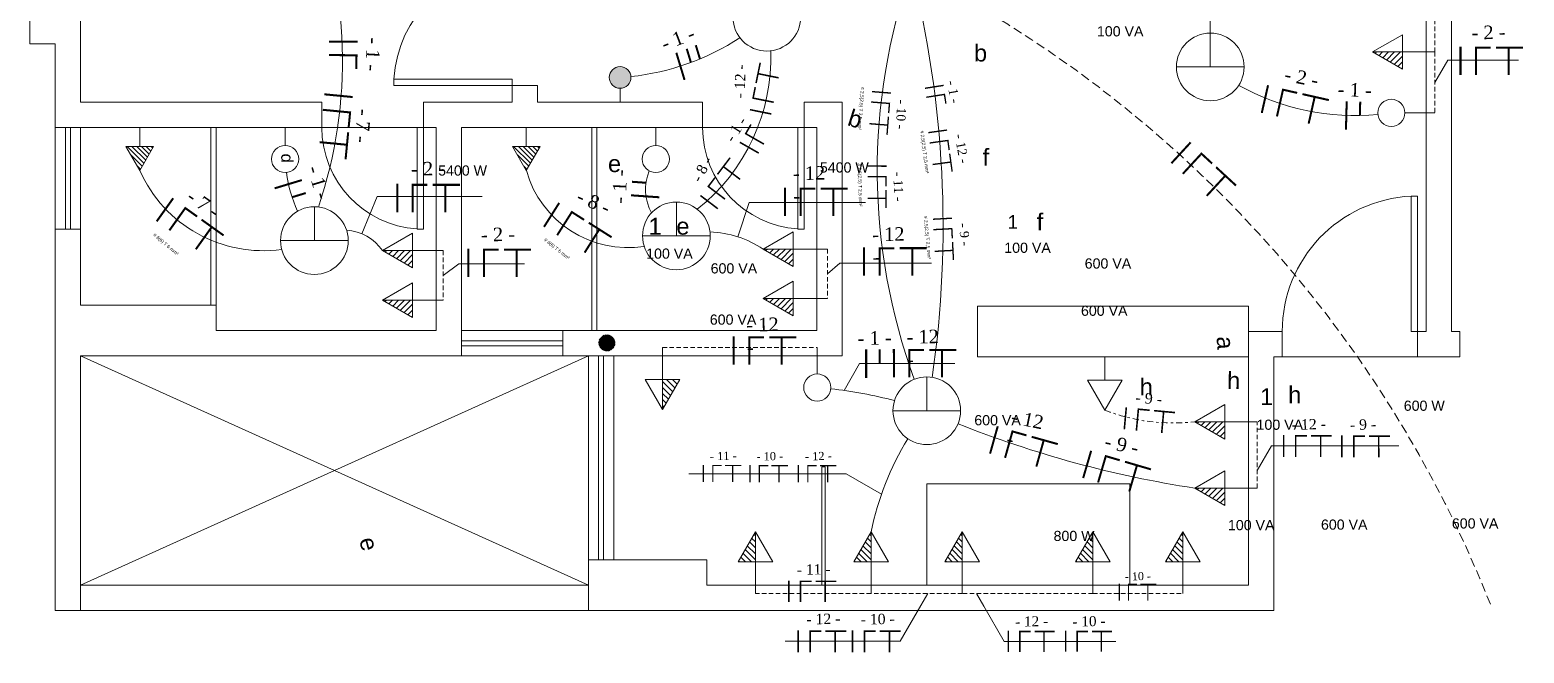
# Model space of a CAD drawing. Header units: millimetres. Extents: x 1661 to 4469, y 2272 to 4832.
# Drawn here: x 1756.8 to 1818.4, y 2415.2 to 2440.9 of the extents above; entities that cross this region are included whole.
import ezdxf

# ---------------------------------------------------------------- set-up
doc = ezdxf.new("R2010")
doc.units = ezdxf.units.MM
doc.header["$LTSCALE"] = 0.25
for name, pattern in [('DASHDOT', [1, 0.5, -0.25, 0, -0.25]), ('DASHED', [0.75, 0.5, -0.25]), ('DASHED2', [0.375, 0.25, -0.125])]:
    doc.linetypes.add(name, pattern=pattern)
for name, color, linetype in [('3PEÇAS', 7, 'Continuous'), ('_ALVENARIA', 143, 'Continuous'), ('_P01', 8, 'Continuous'), ('ALVENARIA', 143, 'Continuous'), ('BANCADA', 5, 'Continuous'), ('CIRCUITOS', 7, 'Continuous'), ('ESQUADRIAS', 4, 'Continuous'), ('NIVEL', 8, 'Continuous'), ('PEITORIL', 7, 'Continuous')]:
    doc.layers.add(name, color=color, linetype=linetype)
doc.styles.add('ROMANS', font='GOTHIC.TTF')
doc.styles.get("Standard").update_dxf_attribs({"font": 'arial.ttf'})

# ---------------------------------------------------------------- blocks, each defined once
blk = doc.blocks.new('FASNETER')
at = {"layer": 'CIRCUITOS', "const_width": 0.012}
for points in [[(0.006, 0.084), (0.006, -0.084)], [(0.092, 0.078), (0.184, 0.078)], [(0.098, 0.072), (0.098, -0.084)], [(0.216, 0.078), (0.376, 0.078)], [(0.29, 0.072), (0.29, -0.084)]]:
    blk.add_lwpolyline(points, dxfattribs=at)
at = {"layer": 'CIRCUITOS', "lineweight": 15, "style": 'ROMANS'}
for tag, p in [('C', (0.0187, 0.14)), ('B', (0.1975, -0.228))]:
    blk.add_attdef(tag, p, '', height=0.1, dxfattribs=at)

msp = doc.modelspace()

# ---------------------------------------------------------------- hatches: boundary and pattern name
at = {"lineweight": 0, "true_color": 0xffffff}
h = msp.add_hatch(color=7, dxfattribs=at)
h.dxf.hatch_style = 1
h.paths.add_polyline_path([(1780.703, 2438.937, 1), (1781.595, 2438.937, 1)])
h = msp.add_hatch(dxfattribs=at)
h.set_pattern_fill('ANSI31', scale=0.01)
h.paths.add_polyline_path([(1780.941, 2428.003, 1), (1780.265, 2428.003, 1)], flags=16)
h.paths.add_polyline_path([(1778.247, 2430.261), (1779.36, 2430.141), (1779.379, 2430.314), (1778.266, 2430.435)], flags=9)
h.paths.add_polyline_path([(1781.417, 2426.648), (1781.38, 2427.649), (1780.658, 2427.622), (1780.695, 2426.621)], flags=24)
h.paths.add_polyline_path([(1778.52, 2426.565), (1779.521, 2426.602), (1779.494, 2427.324), (1778.493, 2427.287)], flags=24)
h.paths.add_polyline_path([(1778.053, 2424.968), (1782.611, 2424.968), (1782.611, 2429.858), (1778.053, 2429.858)], flags=9)
h.paths.add_polyline_path([(1779.948, 2429.765), (1781.239, 2429.765), (1781.239, 2430.288), (1779.948, 2430.288)], flags=9)
h.paths.add_polyline_path([(1776.228, 2431.365), (1776.241, 2430.741), (1776.691, 2430.751), (1776.677, 2431.375)], flags=9)
h.paths.add_polyline_path([(1776.269, 2429.394), (1776.272, 2428.689), (1776.781, 2428.692), (1776.777, 2429.397)], flags=9)
h.paths.add_polyline_path([(1777.317, 2426.777), (1778.309, 2426.635), (1778.411, 2427.35), (1777.419, 2427.492)], flags=9)

# ---------------------------------------------------------------- linework, layer by layer
at = {"color": 6, "linetype": 'DASHED2', "lineweight": 0, "ltscale": 3}
for p, q in [((1814.709, 2439.986), (1814.709, 2454.099)), ((1814.709, 2439.986), (1814.709, 2437.478)), ((1773.858, 2431.803), (1773.858, 2429.764)), ((1789.698, 2431.866), (1789.698, 2429.827)), ((1782.894, 2427.819), (1789.27, 2427.819)), ((1807.39, 2422.021), (1807.39, 2424.755)), ((1791.485, 2417.674), (1786.72, 2417.674)), ((1795.245, 2417.674), (1791.485, 2417.674)), ((1800.624, 2417.674), (1795.245, 2417.674)), ((1800.624, 2417.674), (1804.329, 2417.674))]:
    msp.add_line(p, q, dxfattribs=at)
at = {"color": 6, "lineweight": 0}
msp.add_line((1805.46, 2450.649), (1805.46, 2440.765), dxfattribs=at)
at = {"lineweight": 0}
for p, q in [((1805.46, 2440.765), (1805.46, 2439.371)), ((1812.142, 2439.986), (1814.347, 2439.986)), ((1812.312, 2439.986), (1812.25, 2439.924)), ((1812.558, 2439.986), (1812.406, 2439.833)), ((1812.805, 2439.986), (1812.562, 2439.743)), ((1813.051, 2439.986), (1812.718, 2439.653)), ((1813.298, 2439.986), (1812.875, 2439.563)), ((1813.379, 2439.82), (1813.031, 2439.472)), ((1814.347, 2439.986), (1814.709, 2439.986)), ((1804.065, 2439.371), (1806.854, 2439.371)), ((1813.379, 2439.574), (1813.187, 2439.382)), ((1813.379, 2439.327), (1813.343, 2439.292)), ((1815.238, 2439.647), (1814.709, 2438.732)), ((1815.238, 2439.647), (1818.148, 2439.647)), ((1781.149, 2438.491), (1781.149, 2437.92)), ((1813.476, 2437.478), (1814.347, 2437.478)), ((1814.347, 2437.478), (1814.709, 2437.478)), ((1761.365, 2436.098), (1761.365, 2436.875)), ((1767.352, 2436.132), (1767.352, 2436.875)), ((1777.286, 2436.098), (1777.286, 2436.875)), ((1782.62, 2436.132), (1782.62, 2436.875)), ((1761.536, 2435.405), (1760.843, 2436.098)), ((1761.608, 2435.53), (1761.04, 2436.098)), ((1761.68, 2435.655), (1761.237, 2436.098)), ((1761.752, 2435.78), (1761.435, 2436.098)), ((1761.825, 2435.905), (1761.632, 2436.098)), ((1761.897, 2436.03), (1761.829, 2436.098)), ((1777.457, 2435.405), (1776.764, 2436.098)), ((1777.529, 2435.53), (1776.961, 2436.098)), ((1777.601, 2435.655), (1777.159, 2436.098)), ((1777.674, 2435.78), (1777.356, 2436.098)), ((1777.746, 2435.905), (1777.553, 2436.098)), ((1777.818, 2436.03), (1777.75, 2436.098)), ((1761.464, 2435.28), (1760.995, 2435.748)), ((1777.385, 2435.28), (1776.917, 2435.748)), ((1761.392, 2435.155), (1761.265, 2435.282)), ((1777.313, 2435.155), (1777.186, 2435.282)), ((1768.555, 2433.61), (1768.555, 2432.216)), ((1771.148, 2434.031), (1770.51, 2432.497)), ((1771.148, 2434.031), (1775.464, 2434.031)), ((1783.467, 2433.806), (1783.467, 2432.412)), ((1786.463, 2433.782), (1785.998, 2432.372)), ((1786.463, 2433.782), (1791.256, 2433.782)), ((1782.073, 2432.412), (1784.862, 2432.412)), ((1767.161, 2432.216), (1769.949, 2432.216)), ((1771.363, 2431.803), (1773.568, 2431.803)), ((1771.532, 2431.803), (1771.47, 2431.741)), ((1771.779, 2431.803), (1771.626, 2431.651)), ((1772.025, 2431.803), (1771.783, 2431.561)), ((1772.272, 2431.803), (1771.939, 2431.471)), ((1772.518, 2431.803), (1772.095, 2431.381)), ((1773.568, 2431.803), (1773.858, 2431.803)), ((1787.047, 2431.866), (1789.252, 2431.866)), ((1787.217, 2431.866), (1787.155, 2431.804)), ((1787.463, 2431.866), (1787.311, 2431.714)), ((1787.71, 2431.866), (1787.467, 2431.624)), ((1787.956, 2431.866), (1787.623, 2431.533)), ((1788.202, 2431.866), (1787.78, 2431.443)), ((1789.252, 2431.866), (1789.698, 2431.866)), ((1772.599, 2431.638), (1772.251, 2431.29)), ((1772.599, 2431.392), (1772.408, 2431.2)), ((1772.599, 2431.145), (1772.564, 2431.11)), ((1774.505, 2431.257), (1773.858, 2430.784)), ((1774.505, 2431.257), (1777.218, 2431.257)), ((1788.284, 2431.701), (1787.936, 2431.353)), ((1788.284, 2431.454), (1788.092, 2431.263)), ((1788.284, 2431.208), (1788.248, 2431.173)), ((1790.2, 2431.289), (1789.698, 2430.846)), ((1790.2, 2431.289), (1793.979, 2431.289)), ((1771.363, 2429.764), (1773.568, 2429.764)), ((1771.532, 2429.764), (1771.47, 2429.702)), ((1771.779, 2429.764), (1771.626, 2429.612)), ((1772.025, 2429.764), (1771.783, 2429.522)), ((1772.272, 2429.764), (1771.939, 2429.431)), ((1772.518, 2429.764), (1772.095, 2429.341)), ((1772.599, 2429.599), (1772.251, 2429.251)), ((1772.599, 2429.352), (1772.408, 2429.161)), ((1773.568, 2429.764), (1773.858, 2429.764)), ((1787.047, 2429.827), (1789.252, 2429.827)), ((1787.217, 2429.827), (1787.155, 2429.765)), ((1787.463, 2429.827), (1787.311, 2429.675)), ((1787.71, 2429.827), (1787.467, 2429.584)), ((1787.956, 2429.827), (1787.623, 2429.494)), ((1788.202, 2429.827), (1787.78, 2429.404)), ((1788.284, 2429.662), (1787.936, 2429.314)), ((1788.284, 2429.415), (1788.092, 2429.224)), ((1789.252, 2429.827), (1789.698, 2429.827)), ((1772.599, 2429.106), (1772.564, 2429.071)), ((1788.284, 2429.169), (1788.248, 2429.133)), ((1782.894, 2427.464), (1782.894, 2427.819)), ((1782.894, 2425.259), (1782.894, 2427.464)), ((1789.27, 2427.464), (1789.27, 2427.819)), ((1789.27, 2426.722), (1789.27, 2427.464)), ((1791.013, 2427.148), (1790.377, 2426.045)), ((1791.013, 2427.148), (1793.858, 2427.148)), ((1793.858, 2427.148), (1794.934, 2427.148)), ((1801.118, 2426.464), (1801.118, 2427.429)), ((1782.894, 2426.414), (1783.316, 2425.991)), ((1783.059, 2426.495), (1783.407, 2426.147)), ((1783.305, 2426.495), (1783.497, 2426.304)), ((1793.783, 2426.601), (1793.783, 2425.207)), ((1782.894, 2426.168), (1783.226, 2425.835)), ((1782.894, 2425.921), (1783.136, 2425.679)), ((1782.894, 2425.675), (1783.046, 2425.522)), ((1782.894, 2425.428), (1782.956, 2425.366)), ((1792.389, 2425.207), (1795.178, 2425.207)), ((1804.823, 2424.755), (1807.028, 2424.755)), ((1804.992, 2424.755), (1804.93, 2424.693)), ((1805.239, 2424.755), (1805.087, 2424.603)), ((1805.485, 2424.755), (1805.243, 2424.513)), ((1805.732, 2424.755), (1805.399, 2424.422)), ((1805.978, 2424.755), (1805.555, 2424.332)), ((1806.059, 2424.59), (1805.711, 2424.242)), ((1807.028, 2424.755), (1807.39, 2424.755)), ((1806.059, 2424.343), (1805.868, 2424.152)), ((1806.059, 2424.097), (1806.024, 2424.061)), ((1807.978, 2423.767), (1807.39, 2422.75)), ((1807.978, 2423.767), (1810.243, 2423.767)), ((1810.243, 2423.767), (1810.782, 2423.767)), ((1810.782, 2423.767), (1813.225, 2423.767)), ((1784.667, 2422.61), (1783.985, 2422.61)), ((1785.399, 2422.61), (1784.667, 2422.61)), ((1785.399, 2422.61), (1790.46, 2422.61)), ((1790.46, 2422.61), (1791.916, 2421.769)), ((1804.823, 2422.021), (1807.028, 2422.021)), ((1804.992, 2422.021), (1804.93, 2421.959)), ((1805.239, 2422.021), (1805.087, 2421.869)), ((1805.485, 2422.021), (1805.243, 2421.779)), ((1805.732, 2422.021), (1805.399, 2421.688)), ((1805.978, 2422.021), (1805.555, 2421.598)), ((1807.028, 2422.021), (1807.39, 2422.021)), ((1806.059, 2421.856), (1805.711, 2421.508)), ((1806.059, 2421.609), (1805.868, 2421.418)), ((1806.059, 2421.363), (1806.024, 2421.328)), ((1786.72, 2420.054), (1786.658, 2420.116)), ((1786.72, 2420.224), (1786.72, 2418.019)), ((1791.485, 2420.054), (1791.423, 2420.116)), ((1791.485, 2420.224), (1791.485, 2418.019)), ((1795.245, 2420.054), (1795.183, 2420.116)), ((1795.245, 2420.224), (1795.245, 2418.019)), ((1800.624, 2420.054), (1800.562, 2420.116)), ((1800.624, 2420.224), (1800.624, 2418.019)), ((1804.329, 2420.054), (1804.267, 2420.116)), ((1804.329, 2420.224), (1804.329, 2418.019)), ((1786.72, 2419.068), (1786.297, 2419.491)), ((1786.72, 2419.315), (1786.387, 2419.648)), ((1786.72, 2419.561), (1786.477, 2419.804)), ((1786.72, 2419.808), (1786.568, 2419.96)), ((1791.485, 2419.068), (1791.062, 2419.491)), ((1791.485, 2419.315), (1791.153, 2419.648)), ((1791.485, 2419.561), (1791.243, 2419.804)), ((1791.485, 2419.808), (1791.333, 2419.96)), ((1795.245, 2419.068), (1794.822, 2419.491)), ((1795.245, 2419.315), (1794.912, 2419.648)), ((1795.245, 2419.561), (1795.002, 2419.804)), ((1795.245, 2419.808), (1795.093, 2419.96)), ((1800.624, 2419.068), (1800.201, 2419.491)), ((1800.624, 2419.315), (1800.291, 2419.648)), ((1800.624, 2419.561), (1800.381, 2419.804)), ((1800.624, 2419.808), (1800.471, 2419.96)), ((1804.329, 2419.068), (1803.906, 2419.491)), ((1804.329, 2419.315), (1803.996, 2419.648)), ((1804.329, 2419.561), (1804.087, 2419.804)), ((1804.329, 2419.808), (1804.177, 2419.96)), ((1786.062, 2418.987), (1786.026, 2419.023)), ((1786.308, 2418.987), (1786.117, 2419.179)), ((1786.555, 2418.987), (1786.207, 2419.335)), ((1790.827, 2418.987), (1790.792, 2419.023)), ((1791.073, 2418.987), (1790.882, 2419.179)), ((1791.32, 2418.987), (1790.972, 2419.335)), ((1794.587, 2418.987), (1794.551, 2419.023)), ((1794.833, 2418.987), (1794.642, 2419.179)), ((1795.08, 2418.987), (1794.732, 2419.335)), ((1799.965, 2418.987), (1799.93, 2419.023)), ((1800.212, 2418.987), (1800.02, 2419.179)), ((1800.458, 2418.987), (1800.111, 2419.335)), ((1803.671, 2418.987), (1803.636, 2419.023)), ((1803.917, 2418.987), (1803.726, 2419.179)), ((1804.164, 2418.987), (1803.816, 2419.335)), ((1786.72, 2418.019), (1786.72, 2417.674)), ((1791.485, 2418.019), (1791.485, 2417.674)), ((1793.537, 2417.188), (1793.818, 2417.674)), ((1795.245, 2418.019), (1795.245, 2417.674)), ((1796.126, 2417.155), (1795.826, 2417.674)), ((1800.624, 2418.019), (1800.624, 2417.674)), ((1804.329, 2418.019), (1804.329, 2417.674)), ((1792.689, 2415.718), (1793.537, 2417.188)), ((1796.964, 2415.703), (1796.126, 2417.155)), ((1787.947, 2415.718), (1792.689, 2415.718)), ((1796.964, 2415.703), (1801.573, 2415.703))]:
    msp.add_line(p, q, dxfattribs=at)
at = {"color": 7, "lineweight": 0, "true_color": 0xffffff}
for p, q in [((1781.149, 2438.491), (1781.149, 2437.92)), ((1813.476, 2437.478), (1814.347, 2437.478)), ((1767.352, 2436.132), (1767.352, 2436.875)), ((1782.62, 2436.132), (1782.62, 2436.875)), ((1789.27, 2426.722), (1789.27, 2427.464))]:
    msp.add_line(p, q, dxfattribs=at)
at = {"lineweight": 0}
for points in [[(1813.379, 2439.272), (1813.379, 2440.699), (1812.142, 2439.986)], [(1761.936, 2436.098), (1760.794, 2436.098), (1761.365, 2435.109)], [(1777.857, 2436.098), (1776.715, 2436.098), (1777.286, 2435.109)], [(1772.599, 2431.09), (1772.599, 2432.517), (1771.363, 2431.803)], [(1788.284, 2431.152), (1788.284, 2432.58), (1787.047, 2431.866)], [(1788.284, 2429.113), (1788.284, 2430.541), (1787.047, 2429.827)], [(1772.599, 2429.05), (1772.599, 2430.478), (1771.363, 2429.764)], [(1783.607, 2426.495), (1782.18, 2426.495), (1782.894, 2425.259)], [(1801.832, 2426.464), (1800.404, 2426.464), (1801.118, 2425.228)], [(1806.059, 2424.041), (1806.059, 2425.469), (1804.823, 2424.755)], [(1806.059, 2421.307), (1806.059, 2422.735), (1804.823, 2422.021)], [(1786.006, 2418.987), (1787.434, 2418.987), (1786.72, 2420.224)], [(1790.771, 2418.987), (1792.199, 2418.987), (1791.485, 2420.224)], [(1794.531, 2418.987), (1795.959, 2418.987), (1795.245, 2420.224)], [(1799.91, 2418.987), (1801.338, 2418.987), (1800.624, 2420.224)], [(1803.615, 2418.987), (1805.043, 2418.987), (1804.329, 2420.224)]]:
    msp.add_lwpolyline(points, close=True, dxfattribs=at)
at = {"color": 7, "lineweight": 0, "true_color": 0xffffff}
for centre, radius in [((1787.193, 2441.417), 1.394), ((1805.46, 2439.371), 1.394), ((1781.149, 2438.937), 0.446), ((1812.918, 2437.478), 0.558), ((1767.352, 2435.575), 0.558), ((1782.62, 2435.575), 0.558), ((1783.467, 2432.412), 1.394), ((1789.27, 2426.164), 0.558), ((1793.783, 2425.207), 1.394)]:
    msp.add_circle(centre, radius, dxfattribs=at)
at = {"lineweight": 0}
for centre, radius in [((1787.193, 2441.417), 1.394), ((1805.46, 2439.371), 1.394), ((1781.149, 2438.937), 0.446), ((1812.918, 2437.478), 0.558), ((1767.352, 2435.575), 0.558), ((1782.62, 2435.575), 0.558), ((1768.555, 2432.216), 1.394), ((1783.467, 2432.412), 1.394), ((1789.27, 2426.164), 0.558), ((1793.783, 2425.207), 1.394)]:
    msp.add_circle(centre, radius, dxfattribs=at)
at = {"color": 6, "lineweight": 0}
for centre, radius, start, end in [((1750.695, 2439.653), 19.02, 341.44216, 21.80908), ((1816.707, 2435.097), 24.966, 160.6629, 200.13759), ((1751.025, 2432.803), 43.428, 351.76571, 14.07421), ((1780.542, 2449.023), 10.104, 275.97472, 303.26047), ((1779.358, 2439.783), 8.004, 308.38131, 1.78515), ((1811.434, 2447.268), 9.902, 240.96354, 275.39205), ((1766.447, 2437.358), 5.558, 203.87077, 277.88039), ((1773.531, 2435.894), 6.188, 188.12025, 203.53182), ((1781.47, 2436.265), 4.34, 195.44876, 278.92067), ((1784.271, 2434.322), 2.072, 158.27709, 207.87434), ((1769.769, 2430.714), 1.931, 34.34981, 86.61898), ((1784.667, 2428.269), 4.313, 56.51677, 87.55291), ((1787.996, 2409.027), 17.184, 74.9665, 83.88862), ((1811.51, 2465.91), 44.396, 248.26546, 261.33633), ((1803.507, 2417.701), 12.284, 148.84075, 168.14875)]:
    msp.add_arc(centre, radius, start, end, dxfattribs=at)
at = {"color": 6, "linetype": 'DASHED', "lineweight": 0, "ltscale": 3}
msp.add_arc((1770.717, 2398.943), 49.764, 21.56899, 63.20674, dxfattribs=at)
at = {"color": 6, "linetype": 'DASHDOT', "lineweight": 0, "ltscale": 2}
msp.add_arc((1803.924, 2432.467), 7.764, 248.81315, 276.64762, dxfattribs=at)
at = {"layer": '3PEÇAS', "color": 7, "lineweight": 0, "true_color": 0xffffff}
msp.add_circle((1768.555, 2432.216), 1.394, dxfattribs=at)
at = {"layer": '_ALVENARIA', "lineweight": 0}
for p, q in [((1758.929, 2466.117), (1758.929, 2437.92)), ((1814.347, 2458.798), (1814.347, 2428.475)), ((1815.393, 2458.798), (1815.393, 2428.475)), ((1756.838, 2440.325), (1757.884, 2440.325)), ((1757.884, 2440.325), (1757.884, 2418.019)), ((1776.705, 2437.92), (1776.705, 2438.6)), ((1777.75, 2437.92), (1777.75, 2438.6)), ((1758.929, 2437.92), (1768.863, 2437.92)), ((1768.863, 2436.875), (1768.863, 2437.92)), ((1773.045, 2437.92), (1776.705, 2437.92)), ((1773.045, 2436.875), (1773.045, 2437.92)), ((1777.75, 2437.92), (1784.547, 2437.92)), ((1784.547, 2436.875), (1784.547, 2437.92)), ((1788.73, 2437.92), (1790.298, 2437.92)), ((1788.73, 2436.875), (1788.73, 2437.92)), ((1790.298, 2427.464), (1790.298, 2437.92)), ((1758.929, 2436.875), (1768.863, 2436.875)), ((1758.929, 2436.875), (1758.929, 2429.555)), ((1773.045, 2436.875), (1773.568, 2436.875)), ((1773.568, 2428.51), (1773.568, 2436.875)), ((1774.614, 2436.875), (1784.547, 2436.875)), ((1774.614, 2427.464), (1774.614, 2436.875)), ((1788.73, 2436.875), (1789.252, 2436.875)), ((1789.252, 2428.51), (1789.252, 2436.875)), ((1758.929, 2429.555), (1764.506, 2429.555)), ((1764.506, 2428.51), (1765.203, 2428.51)), ((1765.203, 2428.51), (1773.568, 2428.51)), ((1778.796, 2428.51), (1789.252, 2428.51)), ((1807.028, 2428.475), (1807.028, 2418.019)), ((1807.028, 2428.475), (1808.422, 2428.475)), ((1808.422, 2427.429), (1808.422, 2428.475)), ((1813.999, 2428.475), (1814.347, 2428.475)), ((1813.999, 2428.475), (1813.999, 2427.429)), ((1815.742, 2428.475), (1815.393, 2428.475)), ((1815.742, 2428.475), (1815.742, 2427.429)), ((1758.929, 2416.973), (1758.929, 2427.464)), ((1765.203, 2427.464), (1758.929, 2427.464)), ((1765.203, 2427.464), (1774.614, 2427.464)), ((1778.796, 2427.464), (1790.298, 2427.464)), ((1808.422, 2427.429), (1808.074, 2427.429)), ((1808.074, 2416.973), (1808.074, 2427.429)), ((1815.742, 2427.429), (1813.999, 2427.429)), ((1779.842, 2416.973), (1779.842, 2419.064)), ((1784.721, 2419.064), (1784.721, 2418.019)), ((1757.884, 2418.019), (1757.884, 2416.973)), ((1784.721, 2418.019), (1807.028, 2418.019)), ((1758.929, 2416.973), (1757.884, 2416.973)), ((1808.074, 2416.973), (1779.842, 2416.973))]:
    msp.add_line(p, q, dxfattribs=at)
at = {"layer": '_P01', "lineweight": 0}
for p, q in [((1779.842, 2427.464), (1758.929, 2418.019)), ((1779.842, 2418.019), (1758.929, 2427.464))]:
    msp.add_line(p, q, dxfattribs=at)
at = {"layer": 'ALVENARIA', "lineweight": 0}
for p, q in [((1756.838, 2440.325), (1756.838, 2445.205)), ((1777.75, 2438.6), (1776.705, 2438.6)), ((1757.884, 2436.875), (1758.929, 2436.875)), ((1757.884, 2432.692), (1758.929, 2432.692)), ((1764.506, 2429.555), (1764.506, 2428.51)), ((1778.796, 2427.464), (1778.796, 2428.51)), ((1784.721, 2419.064), (1779.842, 2419.064))]:
    msp.add_line(p, q, dxfattribs=at)
at = {"layer": 'BANCADA', "lineweight": 0}
for p, q in [((1795.875, 2427.429), (1795.875, 2429.52)), ((1795.875, 2429.52), (1807.028, 2429.52)), ((1807.028, 2429.52), (1807.028, 2428.475)), ((1795.875, 2427.429), (1807.028, 2427.429)), ((1789.462, 2422.898), (1789.462, 2418.019)), ((1789.462, 2422.898), (1789.601, 2422.898)), ((1789.601, 2422.898), (1789.601, 2418.019)), ((1793.783, 2422.201), (1793.783, 2418.019)), ((1793.783, 2422.201), (1802.148, 2422.201)), ((1802.148, 2422.201), (1802.148, 2418.019))]:
    msp.add_line(p, q, dxfattribs=at)
at = {"layer": 'CIRCUITOS', "lineweight": 0}
for points, const_width in [([(1770.336, 2440.408), (1769.165, 2440.416)], 0.0837), ([(1770.333, 2439.851), (1769.162, 2439.858)], 0.0837), ([(1770.291, 2439.837), (1770.287, 2439.279)], 0.0837), ([(1783.465, 2439.956), (1783.804, 2438.835)], 0.0837), ([(1783.895, 2440.118), (1784.065, 2439.557)], 0.0837), ([(1784.267, 2440.265), (1784.437, 2439.705)], 0.0837), ([(1794.48, 2438.611), (1793.705, 2438.49)], 0.056), ([(1794.537, 2438.243), (1793.763, 2438.121)], 0.056), ([(1794.511, 2438.229), (1794.569, 2437.86)], 0.056), ([(1811.078, 2437.957), (1811.047, 2436.786)], 0.0837), ([(1811.635, 2437.943), (1811.62, 2437.357)], 0.0837), ([(1786.328, 2436.63), (1786.54, 2437.001)], 0.0642), ([(1786.082, 2436.265), (1786.862, 2435.819)], 0.0642), ([(1786.295, 2436.637), (1787.075, 2436.19)], 0.0642), ([(1804.651, 2436.263), (1803.857, 2435.402)], 0.0837), ([(1805.066, 2435.766), (1804.328, 2434.967)], 0.0837), ([(1805.063, 2435.826), (1805.535, 2435.391)], 0.0837), ([(1806.049, 2434.859), (1805.312, 2434.06)], 0.0837), ([(1805.699, 2435.239), (1806.518, 2434.483)], 0.0837), ([(1768.04, 2434.709), (1766.919, 2434.369)], 0.0837), ([(1768.201, 2434.175), (1767.641, 2434.005)], 0.0837), ([(1781.64, 2434.639), (1782.224, 2434.598)], 0.0837), ([(1781.601, 2434.082), (1782.769, 2434)], 0.0837), ([(1791.284, 2427.733), (1791.285, 2426.562)], 0.0837), ([(1791.841, 2427.734), (1791.842, 2427.148)], 0.0837)]:
    msp.add_lwpolyline(points, dxfattribs=dict(at, const_width=const_width))
at = {"layer": 'ESQUADRIAS', "lineweight": 0}
for p, q in [((1771.825, 2438.861), (1776.705, 2438.861)), ((1771.825, 2438.6), (1771.825, 2438.861)), ((1776.705, 2438.6), (1771.825, 2438.6)), ((1776.705, 2438.861), (1776.705, 2438.6)), ((1758.302, 2432.692), (1758.302, 2436.875)), ((1758.511, 2432.692), (1758.511, 2436.875)), ((1764.297, 2436.875), (1764.297, 2429.555)), ((1764.506, 2436.875), (1764.506, 2429.555)), ((1772.784, 2432.692), (1772.784, 2436.875)), ((1772.784, 2436.875), (1773.045, 2436.875)), ((1773.045, 2436.875), (1773.045, 2432.692)), ((1779.981, 2436.875), (1779.981, 2428.51)), ((1780.19, 2436.875), (1780.19, 2428.51)), ((1788.468, 2432.692), (1788.468, 2436.875)), ((1788.468, 2436.875), (1788.73, 2436.875)), ((1788.73, 2436.875), (1788.73, 2432.692)), ((1813.737, 2434.051), (1813.737, 2428.475)), ((1813.999, 2434.051), (1813.737, 2434.051)), ((1813.999, 2428.475), (1813.999, 2434.051)), ((1773.045, 2432.692), (1772.784, 2432.692)), ((1788.73, 2432.692), (1788.468, 2432.692)), ((1778.796, 2428.091), (1774.614, 2428.091)), ((1813.737, 2428.475), (1813.999, 2428.475)), ((1778.796, 2427.882), (1774.614, 2427.882)), ((1780.26, 2419.064), (1780.26, 2427.464)), ((1780.469, 2419.064), (1780.469, 2427.464))]:
    msp.add_line(p, q, dxfattribs=at)
at = {"layer": 'ESQUADRIAS', "color": 1, "lineweight": 0}
for centre, radius, start, end in [((1776.705, 2438.6), 4.88, 90, 176.92911), ((1773.045, 2436.875), 4.183, 180, 266.41668), ((1788.73, 2436.875), 4.183, 180, 266.41668), ((1813.999, 2428.475), 5.577, 92.68672, 180)]:
    msp.add_arc(centre, radius, start, end, dxfattribs=at)
at = {"layer": 'NIVEL', "lineweight": 0}
for p, q in [((1768.863, 2436.875), (1773.045, 2436.875)), ((1784.547, 2436.875), (1788.73, 2436.875)), ((1808.422, 2427.429), (1813.999, 2427.429))]:
    msp.add_line(p, q, dxfattribs=at)
at = {"layer": 'PEITORIL', "lineweight": 0}
for p, q in [((1757.884, 2432.692), (1757.884, 2436.875)), ((1758.929, 2432.692), (1758.929, 2436.875)), ((1778.796, 2428.51), (1774.614, 2428.51)), ((1778.796, 2427.464), (1774.614, 2427.464)), ((1779.842, 2418.019), (1779.842, 2427.464)), ((1780.887, 2419.064), (1780.887, 2427.464)), ((1758.929, 2418.019), (1779.842, 2418.019)), ((1758.929, 2416.973), (1779.842, 2416.973))]:
    msp.add_line(p, q, dxfattribs=at)

# ---------------------------------------------------------------- block references
at = {"lineweight": 0}
for p, xscale, yscale, zscale, rotation in [((1815.723, 2439.621), 6.970845982612929, 6.970845982612929, 6.970845982612929, 0.005785280904053362), ((1786.931, 2437.49), 5.348873539069755, 5.348873539069755, 5.348873539069755, 78.5824671872494), ((1807.668, 2438.053), 6.970845982612929, 6.970845982612929, 6.970845982612929, 347.2309681697501), ((1769.552, 2438.228), 6.970845982612929, 6.970845982612929, 6.970845982612929, 264.4904670956992), ((1791.916, 2438.351), 4.666281334600354, 4.666281334600354, 4.666281334600354, 265.5542159062857), ((1794.227, 2436.744), 4.666281334600352, 4.666281334600352, 4.666281334600352, 277.8294020792896), ((1784.797, 2433.775), 5.348873539069756, 5.348873539069756, 5.348873539069756, 52.82659053870908), ((1791.734, 2435.311), 4.666281334600349, 4.666281334600349, 4.666281334600349, 269.9543173104613), ((1771.927, 2433.97), 6.970845982612929, 6.970845982612929, 6.970845982612929, 0.005785280904053362), ((1787.905, 2433.816), 6.970845982612929, 6.970845982612929, 6.970845982612929, 0.005785280904053362), ((1762.368, 2433.51), 6.970845982612933, 6.970845982612933, 6.970845982612933, 324.4904670956896), ((1778.293, 2433.298), 6.970845982612929, 6.970845982612929, 6.970845982612929, 327.6570434486305), ((1794.423, 2433.145), 4.666281334600353, 4.666281334600353, 4.666281334600353, 273.0992891881264), ((1774.862, 2431.297), 6.970845982612929, 6.970845982612929, 6.970845982612929, 0.005785280904053362), ((1791.159, 2431.36), 6.970845982612929, 6.970845982612929, 6.970845982612929, 0.005785280904053362), ((1785.787, 2427.69), 6.970845982612929, 6.970845982612929, 6.970845982612929, 0.005785280904053362), ((1792.383, 2427.171), 6.970845982612929, 6.970845982612929, 6.970845982612929, 0.005785280904053362), ((1801.926, 2424.896), 5.449870010733489, 5.449870010733489, 5.449870010733489, 354.7471754067029), ((1796.506, 2424.016), 6.970845982612934, 6.970845982612934, 6.970845982612934, 344.3570373296276), ((1808.45, 2423.752), 5.357562365445163, 5.357562365445163, 5.357562365445163, 0.005785280904053358), ((1810.843, 2423.744), 5.357562365445163, 5.357562365445163, 5.357562365445163, 0.005785280904053358), ((1800.347, 2423.008), 6.970845982612929, 6.970845982612929, 6.970845982612929, 343.6610350397808), ((1784.556, 2422.622), 4.224254978131872, 4.224254978131872, 4.224254978131872, 0.005785280904053362), ((1786.471, 2422.611), 4.224254978131872, 4.224254978131872, 4.224254978131872, 0.005785280904053362), ((1788.469, 2422.618), 4.224254978131872, 4.224254978131872, 4.224254978131872, 0.005785280904053362), ((1788.064, 2417.768), 5.289382486807243, 5.289382486807243, 5.289382486807243, 0.005785280904053358), ((1801.684, 2417.735), 4.138233973203416, 4.138233973203416, 4.138233973203416, 0.005785280904053362), ((1788.449, 2415.713), 5.369618903082194, 5.369618903082194, 5.369618903082194, 0.005785280904053362), ((1790.686, 2415.707), 5.369618903082194, 5.369618903082194, 5.369618903082194, 0.005785280904053362), ((1797.107, 2415.708), 5.182631199624699, 5.182631199624699, 5.182631199624699, 0.005785280904053358), ((1799.468, 2415.713), 5.182631199624699, 5.182631199624699, 5.182631199624699, 0.005785280904053358)]:
    msp.add_blockref('FASNETER', p, dxfattribs=dict(at, xscale=xscale, yscale=yscale, zscale=zscale, rotation=rotation))

# ---------------------------------------------------------------- texts
note = msp.add_mtext_dynamic_manual_height_columns('{\\H0.030003x;100 VA\\H1.6665x;\\P}', width=2, gutter_width=12.5, heights=[0.102, 0], dxfattribs=dict(at, insert=(1786.29, 2441.047), char_height=13.94169, attachment_point=1))
for column, words in zip(note.columns.linked_columns, ['{\\H0.05x;\\P}\\P']):
    column.text = words
at = {"lineweight": 0, "attachment_point": 1}
for s, insert, char_height, rotation in [('{\\fTimes New Roman|b0|i0|c0|p18;- 2 -}', (1816.21, 2441.058), 0.55767, 1.25696), ('{\\fTimes New Roman|b0|i0|c0|p18;- 1 -}', (1771.288, 2440.576), 0.55767, 266.81141), ('{\\fTimes New Roman|b0|i0|c0|p18;- 1 -}', (1782.774, 2440.556), 0.55767, 20.86737), ('{\\fTimes New Roman|b0|i0|c0|p18;- 12 -}', (1785.843, 2438.088), 0.42791, 87.47094), ('{\\fTimes New Roman|b0|i0|c0|p18;- 2 -}', (1808.586, 2439.351), 0.55767, 348.84319), ('{\\fTimes New Roman|b0|i0|c0|p18;- 1 -}', (1794.98, 2438.838), 0.3733, 280.03065), ('{\\fTimes New Roman|b0|i0|c0|p18;- 1 -}', (1810.721, 2438.732), 0.55767, 358.03864), ('{\\fTimes New Roman|b0|i0|c0|p18;- 10 -}', (1792.939, 2438.019), 0.3733, 267.59146), ('{\\fTimes New Roman|b0|i0|c0|p18;- 7 -}', (1770.888, 2437.615), 0.55767, 265.58266), ('{\\fTimes New Roman|b0|i0|c0|p18;- 1 -}', (1785.449, 2436.46), 0.42791, 57.68099), ('{\\fTimes New Roman|b0|i0|c0|p18;- 12 -}', (1795.298, 2436.637), 0.3733, 279.86665), ('{\\fTimes New Roman|b0|i0|c0|p18;- 2 -}', (1772.531, 2435.444), 0.55767, 1.25696), ('{\\fTimes New Roman|b0|i0|c0|p18;- 8 -}', (1784.077, 2434.787), 0.42791, 61.71506), ('{\\fTimes New Roman|b0|i0|c0|p18;- 1 -}', (1768.795, 2435.362), 0.55767, 286.84041), ('{\\fTimes New Roman|b0|i0|c0|p18;- 1 -}', (1780.825, 2433.749), 0.55767, 87.84368), ('{\\fTimes New Roman|b0|i0|c0|p18;- 12 -}', (1788.259, 2435.261), 0.55767, 1.25696), ('{\\fTimes New Roman|b0|i0|c0|p18;- 11 -}', (1792.78, 2435.059), 0.3733, 271.99156), ('{\\fTimes New Roman|b0|i0|c0|p18;- 7 -}', (1763.567, 2434.361), 0.55767, 325.58266), ('{\\fTimes New Roman|b0|i0|c0|p18;- 8 -}', (1779.527, 2434.344), 0.55767, 336.54552), ('{\\fTimes New Roman|b0|i0|c0|p18;- 2 -}', (1775.412, 2432.735), 0.55767, 1.25696), ('{\\fTimes New Roman|b0|i0|c0|p18;- 12 -}', (1791.525, 2432.744), 0.55767, 1.25696), ('{\\fTimes New Roman|b0|i0|c0|p18;- 9 -}', (1795.481, 2432.951), 0.3733, 275.13653), ('{\\fTimes New Roman|b0|i0|c0|p18;- 12 -}', (1786.341, 2429.024), 0.55767, 1.25696), ('{\\fTimes New Roman|b0|i0|c0|p18;- 1 -}', (1790.924, 2428.471), 0.55767, 1.25696), ('{\\fTimes New Roman|b0|i0|c0|p18;- 12 -}', (1792.938, 2428.523), 0.55767, 1.25696), ('{\\fTimes New Roman|b0|i0|c0|p18;- 9 -}', (1802.395, 2425.974), 0.43599, 355.99835), ('{\\fTimes New Roman|b0|i0|c0|p18;- 12 -}', (1797.331, 2425.254), 0.55767, 348.33184), ('{\\fTimes New Roman|b0|i0|c0|p18;- 12 -}', (1808.813, 2424.85), 0.4286, 1.25696), ('{\\fTimes New Roman|b0|i0|c0|p18;- 9 -}', (1811.206, 2424.842), 0.4286, 1.25696), ('{\\fTimes New Roman|b0|i0|c0|p18;- 9 -}', (1801.187, 2424.236), 0.55767, 347.63584), ('{\\fTimes New Roman|b0|i0|c0|p18;- 11 -}', (1784.844, 2423.502), 0.33794, 1.25696), ('{\\fTimes New Roman|b0|i0|c0|p18;- 10 -}', (1786.759, 2423.491), 0.33794, 1.25696), ('{\\fTimes New Roman|b0|i0|c0|p18;- 12 -}', (1788.757, 2423.498), 0.33794, 1.25696), ('{\\fTimes New Roman|b0|i0|c0|p18;- 11 -}', (1788.425, 2418.869), 0.42315, 1.25696), ('{\\fTimes New Roman|b0|i0|c0|p18;- 10 -}', (1801.931, 2418.547), 0.33106, 1.25696), ('{\\fTimes New Roman|b0|i0|c0|p18;- 12 -}', (1788.815, 2416.832), 0.42957, 1.25696), ('{\\fTimes New Roman|b0|i0|c0|p18;- 10 -}', (1791.052, 2416.825), 0.42957, 1.25696), ('{\\fTimes New Roman|b0|i0|c0|p18;- 12 -}', (1797.416, 2416.724), 0.41461, 1.25696), ('{\\fTimes New Roman|b0|i0|c0|p18;- 10 -}', (1799.777, 2416.729), 0.41461, 1.25696)]:
    msp.add_mtext_dynamic_manual_height_columns(s, width=1.36114, gutter_width=1.899, heights=[0], dxfattribs=dict(at, insert=insert, char_height=char_height, rotation=rotation))
at = {"color": 7, "lineweight": 0, "true_color": 0xffffff}
note = msp.add_mtext_dynamic_manual_height_columns('{\\H0.05x;b\\P}', width=2, gutter_width=12.5, heights=[0.102, 0], dxfattribs=dict(at, insert=(1781.224, 2440.291), char_height=13.9417, attachment_point=1))
for column, words in zip(note.columns.linked_columns, ['\\P']):
    column.text = words
at = {"color": 3, "lineweight": 0, "char_height": 0.13942, "attachment_point": 1}
for s, insert, rotation in [('# 2,5(2,5) T 2,5 mm²', (1791.209, 2438.534), 265.77745), ('# 2,5(2,5) T 2,5 mm²', (1793.648, 2436.754), 277.46411), ('# 2,5(2,5) T 2,5 mm²', (1791.078, 2435.399), 271.71609), ('# 2,5(2,5) T 2,5 mm²', (1793.799, 2433.233), 275.17629), ('# 6(6) T 6 mm²', (1761.993, 2432.534), 319.69992), ('# 6(6) T 6 mm²', (1778.088, 2432.334), 321.12193)]:
    msp.add_mtext_dynamic_manual_height_columns(s, width=2, gutter_width=12.5, heights=[0.102], dxfattribs=dict(at, insert=insert, rotation=rotation))
at = {"lineweight": 0}
note = msp.add_mtext_dynamic_manual_height_columns('{\\H0.05x;b}\\P', width=2, gutter_width=12.5, heights=[0.102, 0], dxfattribs=dict(at, insert=(1776.856, 2442.015), char_height=13.94169, attachment_point=1, rotation=342.4628))
for column, words in zip(note.columns.linked_columns, ['\\P']):
    column.text = words
note = msp.add_mtext_dynamic_manual_height_columns('{\\H0.05x;d\\P}', width=2, gutter_width=12.5, heights=[0.102, 0], dxfattribs=dict(at, insert=(1767.683, 2450.302), char_height=9.8161, attachment_point=1, rotation=270))
for column, words in zip(note.columns.linked_columns, ['\\P']):
    column.text = words
at = {"color": 7, "lineweight": 0, "true_color": 0xffffff}
note = msp.add_mtext_dynamic_manual_height_columns('{\\H0.05x;e\\P}', width=2, gutter_width=12.5, heights=[0.102, 0], dxfattribs=dict(at, insert=(1766.15, 2435.736), char_height=13.9417, attachment_point=1))
for column, words in zip(note.columns.linked_columns, ['\\P']):
    column.text = words
at = {"lineweight": 0}
note = msp.add_mtext_dynamic_manual_height_columns('5400 W\\P', width=2, gutter_width=12.5, heights=[0.102, 0], dxfattribs=dict(at, insert=(1774.879, 2435.439), char_height=0.4183, attachment_point=1))
at = {"color": 7, "lineweight": 0, "true_color": 0xffffff}
note = msp.add_mtext_dynamic_manual_height_columns('{\\H0.05x;f\\P}', width=2, gutter_width=12.5, heights=[0.102, 0], dxfattribs=dict(at, insert=(1781.58, 2435.996), char_height=13.9417, attachment_point=1))
for column, words in zip(note.columns.linked_columns, ['\\P']):
    column.text = words
at = {"lineweight": 0}
note = msp.add_mtext_dynamic_manual_height_columns('5400 W\\P', width=2, gutter_width=12.5, heights=[0.102, 0], dxfattribs=dict(at, insert=(1759.154, 2435.312), char_height=0.4183, attachment_point=1))
note = msp.add_mtext_dynamic_manual_height_columns('{\\H0.05x;1\\P}', width=2, gutter_width=12.5, heights=[0.102, 0], dxfattribs=dict(at, insert=(1767.82, 2433.155), char_height=13.9417, attachment_point=1))
for column, words in zip(note.columns.linked_columns, ['{\\H0.05x;\\P}\\P']):
    column.text = words
note = msp.add_mtext_dynamic_manual_height_columns('{\\H0.05x;e\\P}', width=2, gutter_width=12.5, heights=[0.102, 0], dxfattribs=dict(at, insert=(1768.965, 2433.159), char_height=13.9417, attachment_point=1))
for column, words in zip(note.columns.linked_columns, ['{\\H0.05x;\\P}\\P']):
    column.text = words
at = {"color": 7, "lineweight": 0, "true_color": 0xffffff}
note = msp.add_mtext_dynamic_manual_height_columns('{\\H0.04x;1\\H1.25x;\\P}', width=2, gutter_width=12.5, heights=[0.102, 0], dxfattribs=dict(at, insert=(1782.608, 2433.266), char_height=13.94169, attachment_point=1))
for column, words in zip(note.columns.linked_columns, ['\\P']):
    column.text = words
at = {"lineweight": 0}
note = msp.add_mtext_dynamic_manual_height_columns('{\\H0.05x;f\\P}', width=2, gutter_width=12.5, heights=[0.102, 0], dxfattribs=dict(at, insert=(1783.81, 2433.337), char_height=13.9417, attachment_point=1))
for column, words in zip(note.columns.linked_columns, ['\\P']):
    column.text = words
note = msp.add_mtext_dynamic_manual_height_columns('{\\H0.030003x;100 VA\\H1.6665x;\\P}', width=2, gutter_width=12.5, heights=[0.102, 0], dxfattribs=dict(at, insert=(1767.723, 2431.89), char_height=13.94169, attachment_point=1))
for column, words in zip(note.columns.linked_columns, ['{\\H0.05x;\\P}\\P']):
    column.text = words
note = msp.add_mtext_dynamic_manual_height_columns('{\\H0.030003x;100 VA\\H1.6665x;\\P}', width=2, gutter_width=12.5, heights=[0.102, 0], dxfattribs=dict(at, insert=(1782.474, 2432.13), char_height=13.94169, attachment_point=1))
for column, words in zip(note.columns.linked_columns, ['{\\H0.05x;\\P}\\P']):
    column.text = words
note = msp.add_mtext_dynamic_manual_height_columns('600 VA\\P', width=2, gutter_width=12.5, heights=[0.102, 0], dxfattribs=dict(at, insert=(1770.379, 2431.282), char_height=0.4183, attachment_point=1))
note = msp.add_mtext_dynamic_manual_height_columns('600 VA\\P', width=2, gutter_width=12.5, heights=[0.102, 0], dxfattribs=dict(at, insert=(1785.786, 2431.483), char_height=0.4183, attachment_point=1))
note = msp.add_mtext_dynamic_manual_height_columns('600 VA\\P', width=2, gutter_width=12.5, heights=[0.102, 0], dxfattribs=dict(at, insert=(1785.633, 2429.537), char_height=0.4183, attachment_point=1))
note = msp.add_mtext_dynamic_manual_height_columns('600 VA\\P', width=2, gutter_width=12.5, heights=[0.102, 0], dxfattribs=dict(at, insert=(1770.344, 2429.171), char_height=0.4183, attachment_point=1))
note = msp.add_mtext_dynamic_manual_height_columns('{\\H0.05x;a}\\P', width=2, gutter_width=12.5, heights=[0.102, 0], dxfattribs=dict(at, insert=(1805.311, 2442.764), char_height=13.94169, attachment_point=1, rotation=274.34484))
note = msp.add_mtext_dynamic_manual_height_columns('{\\H0.05x;h\\P}', width=2, gutter_width=12.5, heights=[0.102, 0], dxfattribs=dict(at, insert=(1791.659, 2427.052), char_height=13.9417, attachment_point=1, rotation=359.02565))
for column, words in zip(note.columns.linked_columns, ['\\P']):
    column.text = words
at = {"color": 7, "lineweight": 0, "true_color": 0xffffff}
note = msp.add_mtext_dynamic_manual_height_columns('{\\H0.05x;h\\P}', width=2, gutter_width=12.5, heights=[0.102, 0], dxfattribs=dict(at, insert=(1788.052, 2426.539), char_height=13.9417, attachment_point=1))
for column, words in zip(note.columns.linked_columns, ['\\P']):
    column.text = words
at = {"lineweight": 0}
note = msp.add_mtext_dynamic_manual_height_columns('{\\H0.05x;h\\P}', width=2, gutter_width=12.5, heights=[0.102, 0], dxfattribs=dict(at, insert=(1794.166, 2426.213), char_height=13.9417, attachment_point=1))
for column, words in zip(note.columns.linked_columns, ['{\\H0.05x;\\P}\\P']):
    column.text = words
note = msp.add_mtext_dynamic_manual_height_columns('{\\H0.05x;1\\P}', width=2, gutter_width=12.5, heights=[0.102, 0], dxfattribs=dict(at, insert=(1793.012, 2426.137), char_height=13.9417, attachment_point=1))
for column, words in zip(note.columns.linked_columns, ['{\\H0.05x;\\P}\\P']):
    column.text = words
note = msp.add_mtext_dynamic_manual_height_columns('600 W\\P', width=2, gutter_width=12.5, heights=[0.102, 0], dxfattribs=dict(at, insert=(1798.928, 2425.624), char_height=0.4183, attachment_point=1))
note = msp.add_mtext_dynamic_manual_height_columns('600 VA\\P', width=2, gutter_width=12.5, heights=[0.102, 0], dxfattribs=dict(at, insert=(1781.239, 2425.027), char_height=0.4183, attachment_point=1))
note = msp.add_mtext_dynamic_manual_height_columns('{\\H0.030003x;100 VA\\H1.6665x;\\P}', width=2, gutter_width=12.5, heights=[0.102, 0], dxfattribs=dict(at, insert=(1792.865, 2424.841), char_height=13.94169, attachment_point=1))
for column, words in zip(note.columns.linked_columns, ['{\\H0.05x;\\P}\\P']):
    column.text = words
note = msp.add_mtext_dynamic_manual_height_columns('100 VA\\P', width=2, gutter_width=12.5, heights=[0.102, 0], dxfattribs=dict(at, insert=(1791.687, 2420.706), char_height=0.4183, attachment_point=1))
note = msp.add_mtext_dynamic_manual_height_columns('600 VA\\P', width=2, gutter_width=12.5, heights=[0.102, 0], dxfattribs=dict(at, insert=(1795.518, 2420.726), char_height=0.4183, attachment_point=1))
note = msp.add_mtext_dynamic_manual_height_columns('600 VA\\P', width=2, gutter_width=12.5, heights=[0.102, 0], dxfattribs=dict(at, insert=(1800.91, 2420.775), char_height=0.4183, attachment_point=1))
note = msp.add_mtext_dynamic_manual_height_columns('800 W\\P', width=2, gutter_width=12.5, heights=[0.102, 0], dxfattribs=dict(at, insert=(1784.504, 2420.26), char_height=0.4183, attachment_point=1))
note = msp.add_mtext_dynamic_manual_height_columns('{\\H0.05x;e\\P}', width=2, gutter_width=12.5, heights=[0.102, 0], dxfattribs=dict(at, insert=(1767.44, 2434.109), char_height=13.9417, attachment_point=1, rotation=284.50523))
for column, words in zip(note.columns.linked_columns, ['\\P']):
    column.text = words

doc.saveas('drawing.dxf')
